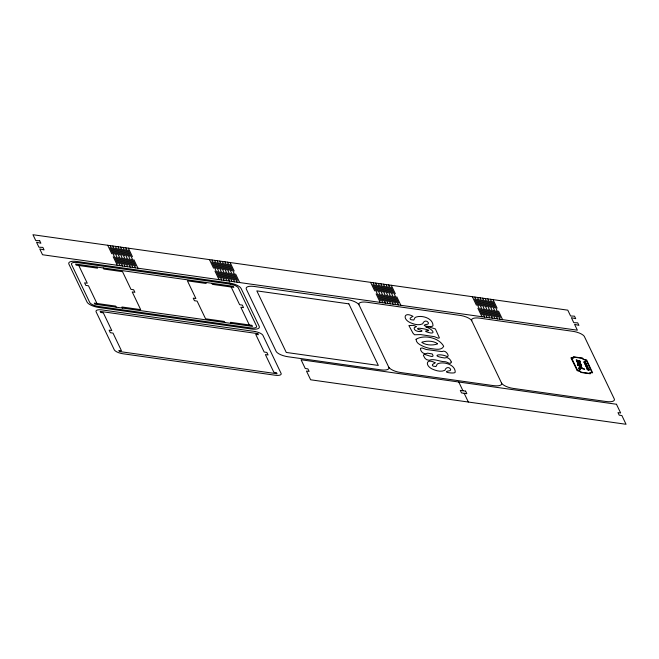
<?xml version="1.0" encoding="UTF-8"?>
<svg xmlns="http://www.w3.org/2000/svg" width="659" height="659" viewBox="0 0 659 659"><rect width="100%" height="100%" fill="white"/><g stroke="black" fill="none" stroke-linecap="round" stroke-linejoin="round"><path stroke-width="0.99" d="M585.241 362.648C582.095 362.293 587.639 363.397 585.118 362.549M588.767 368.933L587.185 368.949L589.064 369.559M584.624 363.587L586.049 363.587L584.401 363.134M585.579 363.727L586.255 363.603L585.316 363.175M585.439 365.3L585.909 365.893L585.349 365.119L587.054 365.358M585.752 365.564L587.251 365.778M588.726 368.851L587.021 368.612L587.49 368.142A1.293 0.453 13.7 0 1 587.968 368.233L588.816 369.04C590.431 370.432 583.709 368.274 588.998 369.938C584.862 369.823 592.054 370.753 588.141 369.592M579.039 362.656L579.871 362.804L577.21 362.368A2.694 0.939 13.7 0 1 577.144 362.203L580.077 362.277L580.109 363.158A1.211 0.42 13.7 0 1 579.739 363.125L578.791 362.804M471.77 320.801L471.482 320.332A10.338 3.6 13.7 0 0 461.086 315.554L366.684 302.209A10.338 3.608 13.7 0 0 358.908 304.664L388.975 367.656A10.338 3.608 13.7 0 1 380.861 369.847L287.884 356.725A10.338 3.6 13.7 0 1 276.261 351.642L246.318 289.103A10.338 3.608 13.7 0 1 253.723 286.393L347.828 299.664A10.338 3.6 13.7 0 1 358.957 304.779M501.557 383.101L501.614 383.217A10.338 3.608 13.7 0 0 513.32 388.423L606.288 401.537A10.338 3.608 13.7 0 0 614.254 398.893L584.236 336.238A10.338 3.6 13.7 0 0 573.832 331.461L479.439 318.116A10.338 3.608 13.7 0 0 471.663 320.571L501.557 383.101A10.338 3.608 13.7 0 1 493.542 385.63L400.565 372.516A10.338 3.608 13.7 0 1 388.868 367.318M586.831 364.897L585.176 364.757M587.902 367.121L586.238 366.981M586.502 364.6L584.805 363.974L585.217 364.419M588.487 368.727L587.177 368.546M585.925 364.518L585.546 364.106L585.727 364.493M493.023 299.623L497.092 308.132M498.534 311.139L502.603 319.648M492.693 301.443L500.354 317.465M490.444 299.252L494.514 307.769M495.947 310.768L500.016 319.286M490.107 301.072L497.767 317.094M487.858 298.889L491.927 307.407M493.369 310.405L497.438 318.915M487.528 300.71L495.189 316.732M485.279 298.527L489.349 307.036M490.782 310.043L494.851 318.552M484.942 300.347L492.602 316.369M482.693 298.165L486.762 306.674M488.204 309.681L492.273 318.19M482.363 299.985L490.024 316.007M480.114 297.802L484.184 306.311M485.617 309.318L489.686 317.827M479.777 299.623L487.438 315.645M477.528 297.431L481.597 305.949M483.039 308.947L487.108 317.465M477.198 299.252L484.859 315.274M474.95 297.069L479.019 305.578M480.452 308.585L484.522 317.094M474.612 298.889L482.273 314.911M472.363 296.707L476.432 305.216M477.874 308.223L481.943 316.732M458.771 382.006L462.947 390.746M464.167 393.291L468.351 402.031M391.273 285.265L395.342 293.774M396.784 296.781L400.853 305.29M390.944 287.085L398.604 303.107M388.695 284.902L392.764 293.412M394.197 296.418L398.267 304.928M388.357 286.723L396.018 302.745M386.108 284.54L390.177 293.049M391.619 296.056L395.688 304.565M385.779 286.36L393.439 302.382M383.53 284.177L387.599 292.687M389.032 295.685L393.102 304.203M383.192 285.998L390.853 302.02M380.943 283.807L385.013 292.324M386.446 295.323L390.523 303.84M380.614 285.627L388.275 301.649M378.357 283.444L382.434 291.953M383.868 294.96L387.937 303.469M378.027 285.265L385.688 301.287M375.778 283.082L379.848 291.591M381.281 294.598L385.358 303.107M375.441 284.902L383.11 300.924M373.192 282.719L377.269 291.229M378.703 294.235L382.772 302.745M372.862 284.54L380.523 300.562M370.613 282.349L374.683 290.866M376.116 293.865L380.185 302.382M230.123 262.537L234.192 271.047M235.625 274.045L239.695 282.563M229.785 264.358L237.446 280.38M227.536 262.167L231.606 270.684M233.047 273.683L237.116 282.2M227.207 263.987L234.868 280.009M224.958 261.804L229.027 270.314M230.461 273.32L234.53 281.83M224.62 263.625L232.281 279.647M222.371 261.442L226.441 269.951M227.882 272.958L231.952 281.467M222.042 263.262L229.703 279.284M219.793 261.079L223.862 269.589M225.296 272.595L229.365 281.105M231.169 287.011L239.637 304.713L242.298 305.092L243.517 307.629L240.848 307.259L249.316 324.961M219.455 262.9L227.116 278.922M217.206 260.709L221.276 269.226M222.717 272.225L226.787 280.742M216.877 262.529L224.538 278.551M214.628 260.346L218.697 268.856M220.131 271.862L224.2 280.372M214.29 262.167L221.951 278.189M212.041 259.984L216.111 268.493M217.552 271.5L221.622 280.009M211.712 261.804L219.373 277.826M209.463 259.621L213.532 268.131M214.966 271.137L219.035 279.647M211.893 283.279L212.412 284.367L233.83 287.39L233.311 286.303L75.612 264.053L76.131 265.14L97.548 268.164L97.03 267.076M231.078 323.396L230.559 322.309L251.977 325.332L252.496 326.419L94.797 304.178L94.278 303.091L115.696 306.106L116.215 307.193M205.657 282.398L206.176 283.485L187.428 280.841L195.888 298.543L193.227 298.165L194.446 300.71L197.107 301.089L205.567 318.791L224.324 321.435L224.843 322.523M128.373 248.179L132.443 256.689M133.876 259.695L137.945 268.205M128.035 250L135.696 266.022M125.787 247.817L129.856 256.326M131.298 259.333L135.367 267.842M125.457 249.637L133.118 265.659M123.208 247.454L127.278 255.964M128.711 258.971L132.78 267.48M122.871 249.275L130.531 265.297M120.622 247.084L124.691 255.601M126.133 258.6L130.202 267.117M120.292 248.904L127.953 264.926M118.043 246.721L122.113 255.231M123.546 258.237L127.615 266.747M117.706 248.542L125.367 264.564M115.457 246.359L119.526 254.868M120.968 257.875L125.037 266.384M115.127 248.179L122.788 264.201M112.878 245.996L116.948 254.506M118.381 257.512L122.45 266.022M112.541 247.817L120.202 263.839M110.292 245.626L114.361 254.143M115.803 257.142L119.872 265.659M109.962 247.446L117.623 263.468M107.714 245.263L111.783 253.773M113.216 256.779L117.286 265.289M103.265 267.958L103.784 269.045L122.541 271.689L131.001 289.392L133.662 289.762L134.881 292.308L132.22 291.937L140.68 309.631L121.931 306.987L122.45 308.074M78.792 265.519L87.26 283.222L84.591 282.843L85.81 285.388L88.471 285.759L96.939 303.461M581.279 365.836L578.264 365.308L581.279 365.86M422.089 342.21L422.081 342.573C426.315 345.415 432.922 345.547 437.535 343.932L437.502 343.586C433.301 340.794 426.727 340.538 422.089 342.21M451.25 362.022C450.888 365.317 446.909 361.61 445.122 361.684C439.981 361.873 433.976 358.224 429.108 360.284L426.628 359.666L425.047 358.372L423.383 355.448L424.034 354.41C426.406 354.402 435.945 359.353 432.205 353.924L427.592 353.183L425.821 353.694C422.93 353.941 420.318 351.156 420.458 348.356L422.131 347.96L426.167 349.484L441.991 351.593C444.611 349.855 447.733 353.125 448.202 355.646L447.543 356.758C439.561 352.754 429.825 355.901 444.784 358.002C447.535 356.486 450.682 359.361 451.25 362.022M580.011 366.725L579.525 366.931L580.011 366.725M580.686 364.584L578.668 364.254L580.628 364.649M416.06 339.286C415.994 343.397 420.953 345.25 424.108 346.708A13.402 4.671 13.7 0 0 430.385 348.512C434.503 348.858 441.398 350.967 443.713 346.346C439.141 337.688 424.042 334.327 416.06 339.286M426.035 326.996C433.935 329.731 436.785 335.892 425.698 331.502L425.895 330.867C436.711 330.892 412.534 326.04 418.514 329.516C428.622 331.79 413.457 333.265 414.198 327.787L416.529 326.567L413.473 325.389L408.885 325.538L412.946 333.1L414.495 334.772L420.664 334.591L434.503 336.691L438.111 338.174L439.421 337.91L435.401 328.94L429.396 327.103L426.035 326.996M412.855 316.328L410.227 318.091L410.129 318.923L410.977 319.697L413.77 320.052L415.096 317.49C420.944 314.557 433.087 317.943 433.004 325.645L432.576 326.189C430.352 327.235 418.44 325.571 427.65 324.203A7.85 2.735 13.7 0 0 428.268 322.572C426.612 319.87 423.366 321.073 422.707 323.8C418.63 325.801 413.778 324.236 409.882 322.49C402.237 318.701 404.264 311.345 412.855 316.328M435.08 362.804L432.452 364.567L432.353 365.407L433.202 366.173L435.994 366.536L437.321 363.966C443.169 361.041 455.311 364.427 455.229 372.121L454.801 372.664C452.576 373.711 440.665 372.055 449.875 370.679A7.85 2.735 13.7 0 0 450.501 369.056C448.837 366.355 445.591 367.549 444.932 370.284C440.855 372.277 436.003 370.72 432.106 368.974C424.462 365.177 426.488 357.821 435.08 362.804M577.638 365.094L577.638 365.201A2.405 0.84 13.7 0 0 577.729 365.383C583.174 368.142 582.754 364.097 577.638 365.094M578.017 363.966L578.52 364.419L577.391 364.551L581.436 365.119L580.719 364.205L578.017 363.966M579.475 366.964L580.093 367.574L580.867 367.302L579.475 366.964M580.175 369.197L579.838 369.913L580.175 369.197M581.584 368.043L581.23 368.373L580.208 367.64L581.007 367.401L581.584 368.043M581.139 368.447L578.734 368.051L580.093 367.681L581.139 368.447M581.831 368.101L581.386 368.472L582.572 368.307L581.147 367.376L581.831 368.101M580.925 368.603L579.104 369.65L578.676 368.109L580.925 368.603M39.672 240.716L35.743 240.551L32.95 234.719L567.794 310.167L570.587 315.999L574.516 316.163L575.727 318.692L571.394 317.687L573.775 322.679L577.704 322.836L578.915 325.365L574.582 324.36L577.375 330.192L42.53 254.745L39.738 248.913L44.071 249.918L42.86 247.389L38.93 247.224L36.542 242.24L40.883 243.245L39.672 240.716M587.622 366.536L586.411 366.701C590.423 367.236 583.693 366.668 587.293 366.478L585.867 366.19L587.622 366.536M582.836 368.365L581.551 368.538L584.657 369.221L582.836 368.365M585.406 361.915C581.114 361.684 586.691 363.15 585.406 361.915M584.805 362.022L584.105 362.022L584.805 362.022M588.166 369.04L587.466 369.04L588.166 369.04M579.475 361.025L576.6 360.943L578.454 360.72L576.123 359.946L580.595 361.42L579.475 361.025M577.226 370.655L570.9 357.788A2.957 1.03 13.7 0 0 573.256 356.783L582.671 358.109A2.949 1.03 13.7 0 0 586.675 360.02L592.622 372.829A2.966 1.038 13.7 0 0 590.316 373.793L580.859 372.459A2.966 1.03 13.7 0 0 577.226 370.655M571.674 358.125L577.663 370.49A3.583 1.252 13.7 0 1 581.37 372.244L589.517 373.398A3.583 1.252 13.7 0 1 591.963 372.508L586.213 360.234A3.583 1.252 13.7 0 1 582.103 358.323L574.088 357.17A3.583 1.252 13.7 0 1 571.674 358.125M229.241 282.975L76.864 261.475A10.338 3.608 13.7 0 0 68.898 264.119L87.046 302.069A10.338 3.608 13.7 0 0 98.866 307.498L251.244 328.998A10.338 3.608 13.7 0 0 259.209 326.353L241.062 288.411A10.338 3.608 13.7 0 0 230.09 283.106L229.241 282.975M230.172 284.12L76.971 262.513A7.554 2.636 13.7 0 0 71.493 264.333L89.797 302.613A7.554 2.636 13.7 0 0 98.348 306.419L250.725 327.91A7.554 2.636 13.7 0 0 256.656 326.312L238.311 287.859A7.554 2.636 13.7 0 0 230.172 284.12M348.875 303.865L256.829 290.874L286.27 352.441L378.315 365.432L348.875 303.865M577.309 361.099L576.559 361L576.938 361.659L579.986 362.088L577.325 361.148M578.207 362.985L577.457 362.878L577.836 363.537L580.884 363.966L578.207 362.985M586.667 367.45L586.699 367.928L588.396 368.167L586.667 367.45M254.712 331.461L101.511 309.845A7.554 2.636 13.7 0 0 96.033 311.666L114.345 349.945A7.554 2.636 13.7 0 0 122.895 353.751L275.264 375.243A7.554 2.636 13.7 0 0 281.204 373.645L262.85 335.2A7.554 2.636 13.7 0 0 254.712 331.461M257.85 333.635L100.152 311.394L100.67 312.473L103.331 312.852L111.799 330.554L109.139 330.175L110.35 332.721L113.018 333.1L121.478 350.802L118.818 350.423L119.337 351.511L277.035 373.76L276.516 372.673L273.856 372.294L265.388 354.591L268.056 354.97L266.837 352.425L264.177 352.046L255.708 334.344L258.377 334.723L257.85 333.635M616.47 404.255L301.072 359.765L305.249 368.505L307.91 368.875L309.129 371.421L306.468 371.05L310.644 379.79L626.05 424.281L621.874 415.541L619.205 415.162L617.994 412.616L620.654 412.995L616.47 404.255M465.616 391.125L460.287 390.375L461.506 392.921L466.827 393.67L465.616 391.125"/></g></svg>
